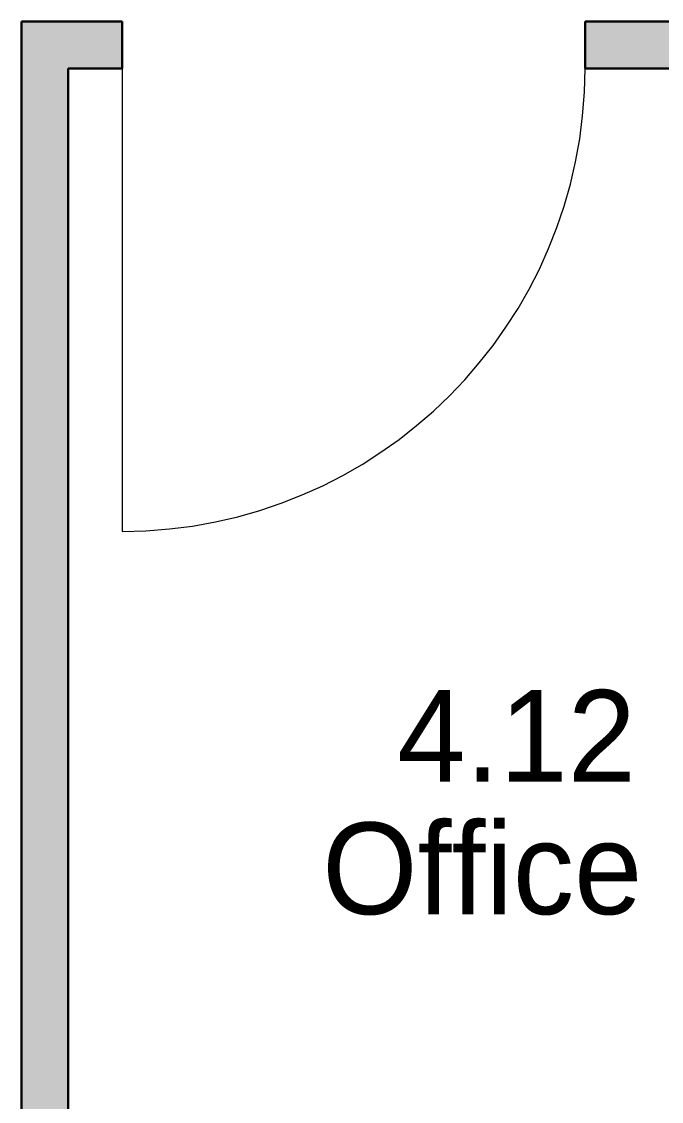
# Model space of a CAD drawing. Header units: millimetres. Extents: x 79795 to 317870, y -36033 to 97293.
# Drawn here: x 225385 to 226781, y 11252 to 13607 of the extents above; entities that cross this region are included whole.
import ezdxf

# ---------------------------------------------------------------- set-up
doc = ezdxf.new("R2010")
doc.units = ezdxf.units.MM
doc.header["$MEASUREMENT"] = 0
for name, color, linetype, lineweight in [('A-AREA-IDEN', 7, 'CONTINUOUS', 9), ('CSM-STL-XX-ZZ-M3-A-XXXX-00001_detached _19_04_21__rvt-1-Level 4$0$A-DOOR', 4, 'CONTINUOUS', 9), ('CSM-STL-XX-ZZ-M3-A-XXXX-00001_detached _19_04_21__rvt-1-Level 4$0$A-WALL-PATT', 7, 'CONTINUOUS', 9), ('CSM-STL-XX-ZZ-M3-A-XXXX-00001_detached _19_04_21__rvt-1-Level 4$0$I-WALL', 7, 'CONTINUOUS', 9)]:
    doc.layers.add(name, color=color, linetype=linetype, lineweight=lineweight)
doc.styles.add('Century Gothic', font='GOTHIC.TTF', dxfattribs={"height": 200})

msp = doc.modelspace()

# ---------------------------------------------------------------- hatches: boundary and pattern name
at = {"layer": 'CSM-STL-XX-ZZ-M3-A-XXXX-00001_detached _19_04_21__rvt-1-Level 4$0$A-WALL-PATT'}
h = msp.add_hatch(color=256, dxfattribs=at)
h.paths.add_polyline_path([(230344.3, 13505.3), (230738.8, 13505.3), (230738.8, 13607.3), (229314.3, 13607.3), (229314.3, 13505.3), (229746.4, 13505.3)], flags=0)
h.paths.add_polyline_path([(225604.3, 13505.3), (225604.3, 13607.3), (225384.8, 13607.3), (225384.8, 13505.3), (225486.8, 13505.3)], flags=0)
h.paths.add_polyline_path([(228304.3, 13505.3), (228304.3, 13607.3), (226614.3, 13607.3), (226614.3, 13505.3), (228186.8, 13505.3)], flags=0)
msp.add_hatch(color=256, dxfattribs=at).paths.add_polyline_path([(225384.8, 9849.8), (225486.8, 9849.8), (225486.8, 13505.3), (225384.8, 13505.3), (225384.8, 10566.1)], flags=0)

# ---------------------------------------------------------------- linework, layer by layer
at = {"layer": 'CSM-STL-XX-ZZ-M3-A-XXXX-00001_detached _19_04_21__rvt-1-Level 4$0$A-DOOR'}
msp.add_line((225604.3, 13505.3), (225604.3, 12495.3), dxfattribs=at)
msp.add_arc((225604.3, 13505.3), 1010, 270, 0, dxfattribs=at)
at = {"layer": 'CSM-STL-XX-ZZ-M3-A-XXXX-00001_detached _19_04_21__rvt-1-Level 4$0$I-WALL', "lineweight": 30}
for p, q in [((225604.3, 13607.3), (225384.8, 13607.3)), ((225384.8, 13607.3), (225384.8, 13505.3)), ((225604.3, 13505.3), (225604.3, 13607.3)), ((228304.3, 13607.3), (226614.3, 13607.3)), ((226614.3, 13607.3), (226614.3, 13505.3)), ((225384.8, 13505.3), (225384.8, 9849.8)), ((225486.8, 13505.3), (225604.3, 13505.3)), ((225486.8, 9849.8), (225486.8, 13505.3)), ((226614.3, 13505.3), (228084.8, 13505.3))]:
    msp.add_line(p, q, dxfattribs=at)

# ---------------------------------------------------------------- texts
at = {"layer": 'A-AREA-IDEN', "style": 'Century Gothic'}
for s, p in [('4.12', (226204.7, 11949.2)), ('Office', (226040.8, 11660.2))]:
    msp.add_text(s, height=200, dxfattribs=at).set_placement(p)

doc.saveas('drawing.dxf')
